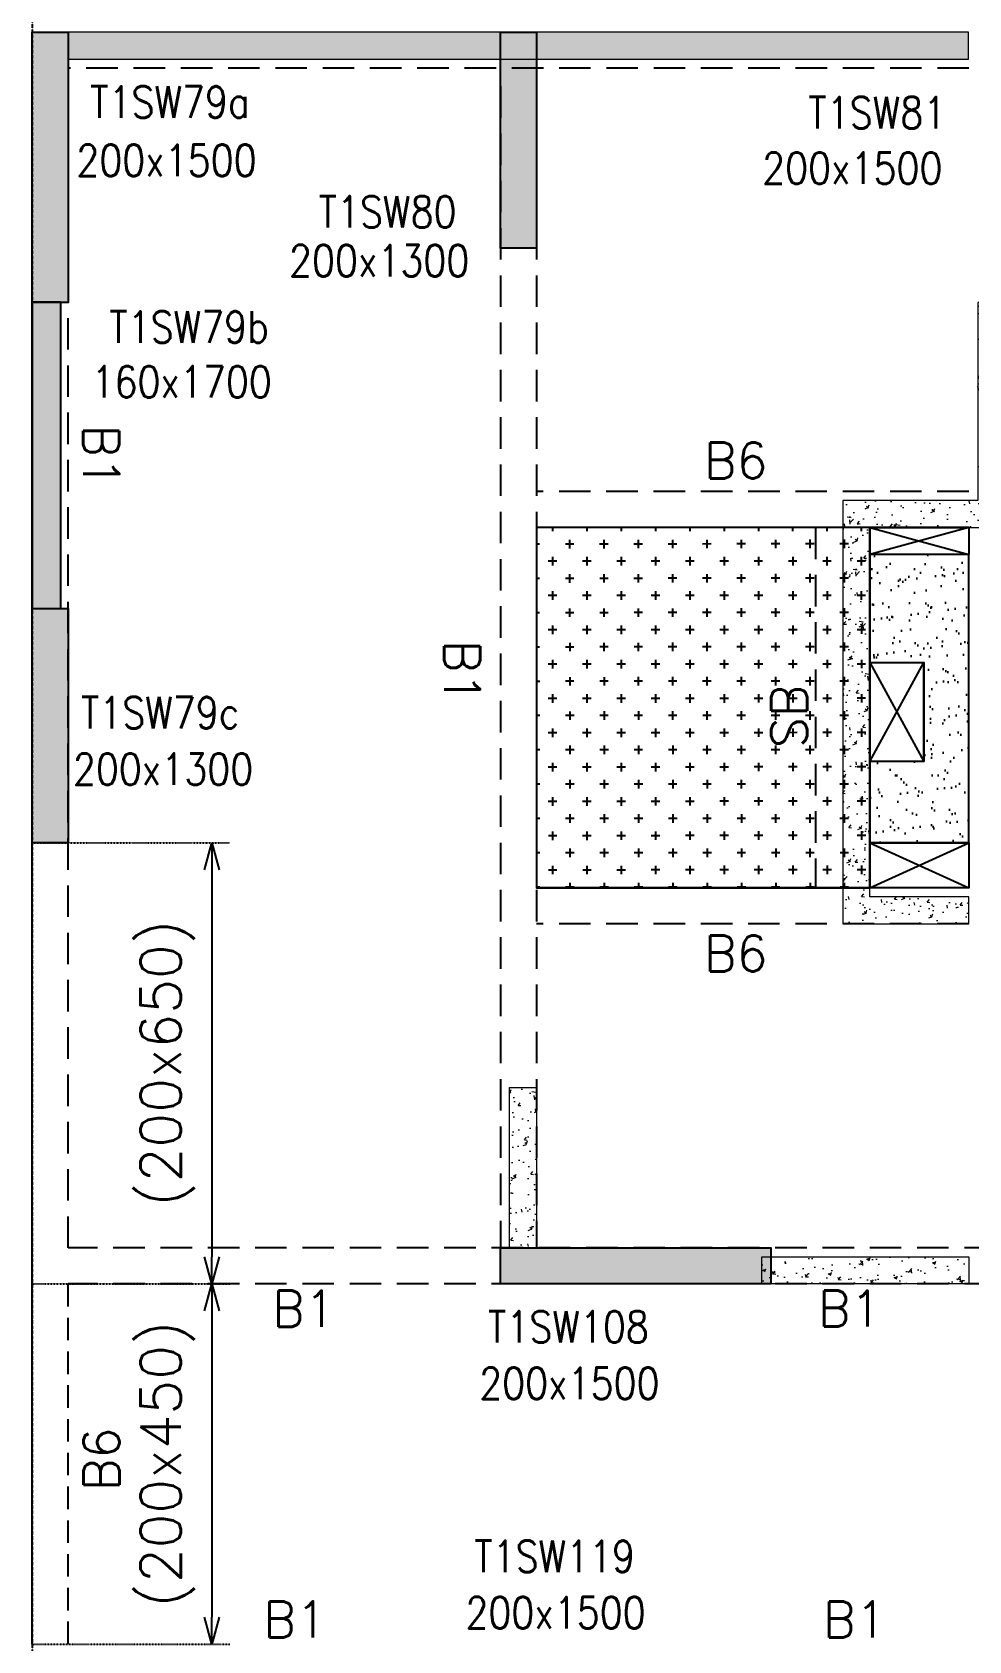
# Model space of a CAD drawing. Header units: millimetres. Extents: x 1078357 to 2594950, y -4969473 to -4636555.
# Drawn here: x 2210080 to 2215280, y -4667084 to -4658153 of the extents above; entities that cross this region are included whole.
import ezdxf

# ---------------------------------------------------------------- set-up
doc = ezdxf.new("R2010")
doc.units = ezdxf.units.MM
doc.header["$PDMODE"] = 35
for name, pattern in [('CONTINOUS', [0]), ('DOT', [0.25, 0, -0.25]), ('HIDDEN', [0.375, 0.25, -0.125])]:
    doc.linetypes.add(name, pattern=pattern)
doc.layers.get('0').update_dxf_attribs({"lineweight": 0})
doc.layers.get('Defpoints').update_dxf_attribs({"lineweight": 0})
for name, color, linetype, lineweight in [('A-_ANOTDIMA_D-', 6, 'Continuous', 13), ('COL. NO.', 30, 'Continuous', 25), ('COL. SIZE', 7, 'Continuous', 25), ('HATCH', 8, 'Continuous', 30), ('S-NON STR RCC WALL', 8, 'Continuous', 0)]:
    doc.layers.add(name, color=color, linetype=linetype, lineweight=lineweight)
for name, color, linetype in [('B-200x325', 201, 'HIDDEN'), ('B-200x450', 52, 'HIDDEN'), ('B-200x650', 241, 'HIDDEN'), ('B-300xSLAB THK.', 151, 'Continuous'), ('DC BEAM NO.', 7, 'Continuous'), ('DROP SLAB', 8, 'Continuous'), ('EXPANSION JOINT', 10, 'HIDDEN'), ('S-COLUMN_SHEAR WALL', 1, 'Continuous'), ('S-DIM', 2, 'Continuous'), ('SLAB FOLD', 8, 'Continuous')]:
    doc.layers.add(name, color=color, linetype=linetype)
doc.styles.add('Roman', font='romans')
doc.styles.add('ROMANS', font='romans.shx', dxfattribs={"width": 0.85})
doc.dimstyles.new('HARESH', dxfattribs={"dimtxt": 150, "dimasz": 75, "dimexe": 0, "dimexo": 0, "dimgap": 25, "dimtad": 1, "dimdec": 0, "dimdsep": 46, "dimtxsty": 'Roman', "dimblk": 'OBLIQUE', "dimcen": 225, "dimdle": 25, "dimclrd": 2, "dimclre": 2, "dimclrt": 7, "dimadec": 8, "dimazin": 1, "dimtfac": 1, "dimtdec": 0, "dimtmove": 0, "dimatfit": 0, "dimfxl": 1, "dimlwd": -1, "dimlwe": -1, "dimarcsym": 0})

# ---------------------------------------------------------------- blocks, each defined once
blk = doc.blocks.new('_Open30')
at = {"color": 0, "linetype": 'ByBlock', "lineweight": -2}
for p, q in [((-1, 0.268), (0, 0)), ((0, 0), (-1, -0.268)), ((0, 0), (-1, 0))]:
    blk.add_line(p, q, dxfattribs=at)
blk = doc.blocks.new('*D1116')
at = {"layer": 'Defpoints', "color": 0, "linetype": 'CONTINOUS', "ltscale": 0.5, "transparency": 16777216}
for p in [(2210080.1, -4662652.5, 0), (2210080, -4665102.4, 0), (2211077.1, -4665102.4)]:
    blk.add_point(p, dxfattribs=at)
at = {"layer": 'S-DIM', "color": 2, "linetype": 'DOT', "ltscale": 0.5, "transparency": 16777216}
for p, q in [((2210080.1, -4662652.5), (2211177.1, -4662652.5)), ((2210080, -4665102.4), (2211177.1, -4665102.4))]:
    blk.add_line(p, q, dxfattribs=at)
at = {"layer": 'S-DIM', "color": 2, "linetype": 'CONTINOUS', "ltscale": 0.5, "transparency": 16777216}
blk.add_line((2211077.1, -4662802.5), (2211077.1, -4664952.4), dxfattribs=at)
at = {"layer": 'S-DIM', "color": 2, "linetype": 'CONTINOUS', "ltscale": 0.5, "transparency": 16777216, "xscale": 150, "yscale": 150, "zscale": 150}
for p, rotation in [((2211077.1, -4662652.5), 90), ((2211077.1, -4665102.4), 270)]:
    blk.add_blockref('_Open30', p, dxfattribs=dict(at, rotation=rotation))
at = {"layer": 'S-DIM', "color": 7, "linetype": 'CONTINOUS', "ltscale": 0.5, "transparency": 16777216, "insert": (2210830.7, -4663877.5), "char_height": 225, "attachment_point": 5, "rotation": 90, "style": 'Roman'}
blk.add_mtext('(200x650)', dxfattribs=at)
blk = doc.blocks.new('*D1118')
at = {"layer": 'Defpoints', "color": 0, "linetype": 'CONTINOUS', "ltscale": 0.5, "transparency": 16777216}
for p in [(2210080, -4665102.5, 0), (2210080, -4667102.5, 0), (2211077.1, -4667102.5)]:
    blk.add_point(p, dxfattribs=at)
at = {"layer": 'S-DIM', "color": 2, "linetype": 'DOT', "ltscale": 0.5, "transparency": 16777216}
for p, q in [((2210080, -4665102.5), (2211177.1, -4665102.5)), ((2210080, -4667102.5), (2211177.1, -4667102.5))]:
    blk.add_line(p, q, dxfattribs=at)
at = {"layer": 'S-DIM', "color": 2, "linetype": 'CONTINOUS', "ltscale": 0.5, "transparency": 16777216}
blk.add_line((2211077.1, -4665252.5), (2211077.1, -4666952.5), dxfattribs=at)
at = {"layer": 'S-DIM', "color": 2, "linetype": 'CONTINOUS', "ltscale": 0.5, "transparency": 16777216, "xscale": 150, "yscale": 150, "zscale": 150}
for p, rotation in [((2211077.1, -4665102.5), 90), ((2211077.1, -4667102.5), 270)]:
    blk.add_blockref('_Open30', p, dxfattribs=dict(at, rotation=rotation))
at = {"layer": 'S-DIM', "color": 7, "linetype": 'CONTINOUS', "ltscale": 0.5, "transparency": 16777216, "insert": (2210830.7, -4666102.5), "char_height": 225, "attachment_point": 5, "rotation": 90, "style": 'Roman'}
blk.add_mtext('(200x450)', dxfattribs=at)
blk = doc.blocks.new('G$CD63B60BD')
at = {"layer": 'COL. NO.', "linetype": 'Continuous', "style": 'ROMANS', "width": 0.85}
for s, p in [('T1SW79a', (45047, 15424.4, 0)), ('T1SW81', (49034.4, 15365.8, -320.4)), ('T1SW80', (46315.9, 14814.6, -320.4)), ('T1SW79b', (45153.7, 14175.9, 0)), ('T1SW79c', (44996, 12034.4, 0)), ('T1SW108', (47256.1, 8624.3, -320.4)), ('T1SW119', (47179.4, 7350.6, -320.4))]:
    blk.add_text(s, height=175, dxfattribs=at).set_placement(p)
at = {"layer": 'COL. SIZE', "linetype": 'Continuous', "style": 'ROMANS', "width": 0.85}
for s, p in [('200x1500', (44970.2, 15101.1, 0)), ('200x1500', (48777.9, 15057.7, -320.4)), ('200x1300', (46151, 14543.5, -320.4)), ('160x1700', (45054.7, 13871.5, 0)), ('200x1300', (44951.3, 11720.3, 0)), ('200x1500', (47207, 8310.8, -320.4)), ('200x1500', (47130.2, 7037.1, -320.4))]:
    blk.add_text(s, height=175, dxfattribs=at).set_placement(p)

msp = doc.modelspace()

# ---------------------------------------------------------------- hatches: boundary and pattern name
at = {"layer": 'DROP SLAB'}
h = msp.add_hatch(dxfattribs=at)
h.set_pattern_fill('CROSS', color=8, scale=15, angle=0.03079)
h.set_pattern_definition([(180.03079016, (-1099062.11, 9379553.9), (-95.1987999, -95.3011726), [47.625, -142.875]), (270.03079016, (-1099085.93, 9379577.7), (95.3011726, -95.1987999), [47.625, -142.875])])
h.paths.add_polyline_path([(2214729.6, -4660902.9), (2212879.6, -4660902.9), (2212879.6, -4662902.7), (2214729.6, -4662902.7)])
at = {"layer": 'HATCH'}
h = msp.add_hatch(dxfattribs=at)
h.set_pattern_fill('AR-SAND', color=8, scale=3, angle=0.02985)
h.set_pattern_definition([(37.47015413, (-2816754.14, 18697456.18), (-4.72361136, 146.8264517), [0, -115.824, 0, -129.54, 0, -123.825]), (7.4701541, (-2816754.14, 18697456.18), (134.9689868, 214.9772528), [0, -62.484, 0, -104.394, 0, -40.005]), (327.4701541, (-2816847.86, 18697456.23), (237.2979035, 0.3075449), [0, -38.1, 0, -137.16, 0, -179.07]), (317.4701541, (-2816847.86, 18697456.23), (229.1017424, 66.759465), [0, -19.05, 0, -89.916, 0, -102.87])])
h.paths.add_polyline_path([(2215278.9, -4661052.4), (2214728.9, -4661052.4), (2214728.9, -4661652.5), (2215028.9, -4661652.5), (2215028.9, -4662202.4), (2214728.9, -4662202.4), (2214728.9, -4662652.4), (2215278.9, -4662652.4)])
at = {"layer": 'S-COLUMN_SHEAR WALL', "lineweight": 25}
h = msp.add_hatch(color=1, dxfattribs=at)
h.dxf.hatch_style = 1
h.paths.add_polyline_path([(2210079.6, -4658152.6), (2210279.6, -4658152.6), (2210279.6, -4659652.5), (2210079.6, -4659652.5)])
h = msp.add_hatch(color=1, dxfattribs=at)
h.dxf.hatch_style = 1
h.paths.add_polyline_path([(2212679.6, -4659352.6), (2212879.6, -4659352.6), (2212879.6, -4658152.6), (2212679.6, -4658152.6)])
at = {"layer": 'S-COLUMN_SHEAR WALL', "lineweight": 25, "extrusion": (-1.00316e-06, -2.11765e-11, 1)}
h = msp.add_hatch(color=1, dxfattribs=at)
h.dxf.hatch_style = 1
h.paths.add_polyline_path([(2210079.6, -4661352.4), (2210239.6, -4661352.4), (2210239.6, -4659652.4), (2210079.6, -4659652.4)])
at = {"layer": 'S-COLUMN_SHEAR WALL', "lineweight": 25}
h = msp.add_hatch(color=1, dxfattribs=at)
h.dxf.hatch_style = 1
h.paths.add_polyline_path([(2210279.6, -4662652.5), (2210079.6, -4662652.5), (2210079.6, -4661352.5), (2210279.6, -4661352.5)])
h = msp.add_hatch(color=1, dxfattribs=at)
h.dxf.hatch_style = 1
h.paths.add_polyline_path([(2212679.6, -4664902.5), (2214179.6, -4664902.5), (2214179.6, -4665102.5), (2212679.6, -4665102.5)])
at = {"layer": 'S-NON STR RCC WALL'}
h = msp.add_hatch(dxfattribs=at)
h.set_pattern_fill('AR-CONC', color=256)
h.set_pattern_definition([(50, (-5271265.58, 27795556.43), (182.184669, -15.93908554), [19.05, -209.55]), (355, (-5271265.58, 27795556.43), (-35.2434214, 191.0568452), [15.24, -167.6405842]), (100.4514447, (-5271250.4, 27795555.1), (146.9412471, 175.1177519), [16.1900088, -178.0902446]), (46.1842, (-5271265.58, 27795607.23), (271.0790409, -42.042328), [28.575, -314.325]), (96.6355576, (-5271242.99, 27795603.73), (237.404134, 247.4261246), [24.2850231, -267.1356082]), (351.1841512, (-5271265.58, 27795607.23), (237.404134, 247.4261246), [22.859967, -251.459732]), (21, (-5271240.18, 27795594.53), (151.6143913, -102.2651982), [19.05, -209.55]), (326, (-5271240.18, 27795594.53), (61.8020283, 184.1879661), [15.24, -167.64]), (71.451445, (-5271227.54, 27795586.01), (213.4164193, 81.9227689), [16.1900088, -178.0899376]), (37.5, (-5271265.576, 27795556.434), (3.08860325, 84.55503887), [0, -165.608, 0, -170.18, 0, -168.275]), (7.5, (-5271265.58, 27795556.43), (66.8196625, 100.18057482), [0, -97.028, 0, -161.798, 0, -64.135]), (327.5, (-5271322.22, 27795556.434), (135.59059517, -5.72874399), [0, -63.5, 0, -198.12, 0, -262.89]), (317.5, (-5271347.62, 27795556.43), (148.1291814, 25.42649103), [0, -82.55, 0, -131.572, 0, -186.69])])
h.paths.add_polyline_path([(2215277.1, -4658152.5), (2210280, -4658152.5), (2210280, -4658302.5), (2215277.1, -4658302.5)])
h = msp.add_hatch(dxfattribs=at)
h.set_pattern_fill('AR-CONC', color=256)
h.set_pattern_definition([(50, (-4174040.86, 23111537.25), (182.184669, -15.9390855), [19.05, -209.55]), (355, (-4174040.86, 23111537.25), (-35.2434214, 191.0568452), [15.24, -167.6405842]), (100.4514447, (-4174025.68, 23111535.92), (146.9412471, 175.1177519), [16.1900088, -178.0902446]), (46.1842, (-4174040.86, 23111588.05), (271.0790409, -42.042328), [28.575, -314.325]), (96.6355576, (-4174018.27, 23111584.54), (237.404134, 247.4261246), [24.2850231, -267.1356082]), (351.1841512, (-4174040.86, 23111588.05), (237.404134, 247.4261246), [22.859967, -251.459732]), (21, (-4174015.46, 23111575.35), (151.6143913, -102.2651982), [19.05, -209.55]), (326, (-4174015.46, 23111575.35), (61.8020283, 184.1879661), [15.24, -167.64]), (71.451445, (-4174002.83, 23111566.83), (213.4164193, 81.9227689), [16.1900088, -178.0899376]), (37.5, (-4174040.86, 23111537.25), (3.08860325, 84.55503887), [0, -165.608, 0, -170.18, 0, -168.275]), (7.5, (-4174040.86, 23111537.25), (66.8196625, 100.18057482), [0, -97.028, 0, -161.798, 0, -64.135]), (327.5, (-4174097.5, 23111537.25), (135.59059517, -5.728744), [0, -63.5, 0, -198.12, 0, -262.89]), (317.5, (-4174122.9, 23111537.25), (148.1291814, 25.42649103), [0, -82.55, 0, -131.572, 0, -186.69])])
h.paths.add_polyline_path([(2214580, -4660752.5), (2214580, -4663102.5), (2215280, -4663102.5), (2215280, -4662952.5), (2214730, -4662952.5), (2214730, -4660902.5), (2215480, -4660902.5), (2215480, -4659652.5), (2215330, -4659652.5), (2215330, -4660752.5)])
h = msp.add_hatch(dxfattribs=at)
h.set_pattern_fill('AR-CONC', color=256, angle=180)
h.set_pattern_definition([(50, (-5238805.32, 27795556.43), (182.184669, -15.93908554), [19.05, -209.55]), (355, (-5238805.32, 27795556.43), (-35.2434214, 191.0568452), [15.24, -167.6405842]), (100.4514447, (-5238790.14, 27795555.1), (146.9412471, 175.1177519), [16.1900088, -178.0902446]), (46.1842, (-5238805.32, 27795607.23), (271.0790409, -42.042328), [28.575, -314.325]), (96.6355576, (-5238782.73, 27795603.72), (237.404134, 247.4261246), [24.2850231, -267.1356082]), (351.1841512, (-5238805.32, 27795607.23), (237.404134, 247.4261246), [22.859967, -251.459732]), (21, (-5238779.92, 27795594.53), (151.6143913, -102.2651982), [19.05, -209.55]), (326, (-5238779.92, 27795594.53), (61.8020283, 184.1879661), [15.24, -167.64]), (71.451445, (-5238767.29, 27795586), (213.4164193, 81.9227689), [16.1900088, -178.0899376]), (37.5, (-5238805.32, 27795556.43), (3.08860325, 84.55503887), [0, -165.608, 0, -170.18, 0, -168.275]), (7.5, (-5238805.32, 27795556.43), (66.8196625, 100.18057482), [0, -97.028, 0, -161.798, 0, -64.135]), (327.5, (-5238861.964, 27795556.43), (135.59059517, -5.72874399), [0, -63.5, 0, -198.12, 0, -262.89]), (317.5, (-5238887.36, 27795556.43), (148.1291814, 25.42649103), [0, -82.55, 0, -131.572, 0, -186.69])])
h.paths.add_polyline_path([(2212730, -4664012.5), (2212880, -4664012.5), (2212880, -4664902.4), (2212730, -4664902.4)])
at = {"layer": 'S-NON STR RCC WALL', "ltscale": 700}
h = msp.add_hatch(dxfattribs=at)
h.set_pattern_fill('AR-CONC', color=256)
h.set_pattern_definition([(50, (1090038.52, -216990.2), (182.184669, -15.9390855), [19.05, -209.55]), (355, (1090038.52, -216990.2), (-35.2434214, 191.056845), [15.24, -167.640584]), (100.4514447, (1090053.7, -216991.53), (146.941247, 175.117752), [16.190009, -178.0902446]), (46.1842, (1090038.52, -216939.4), (271.079041, -42.042328), [28.575, -314.325]), (96.6355576, (1090061.1, -216942.9), (237.404134, 247.426125), [24.285023, -267.135608]), (351.184151, (1090038.52, -216939.4), (237.404134, 247.426125), [22.859967, -251.459732]), (21, (1090063.92, -216952.1), (151.6143913, -102.265198), [19.05, -209.55]), (326, (1090063.92, -216952.1), (61.802028, 184.187966), [15.24, -167.64]), (71.451445, (1090076.56, -216960.63), (213.416419, 81.922769), [16.190009, -178.0899376]), (37.5, (1090038.52, -216990.205), (3.08860325, 84.5550389), [0, -165.608, 0, -170.18, 0, -168.275]), (7.5, (1090038.52, -216990.205), (66.8196625, 100.1805748), [0, -97.028, 0, -161.798, 0, -64.135]), (327.5, (1089981.88, -216990.205), (135.5905952, -5.728744), [0, -63.5, 0, -198.12, 0, -262.89]), (317.5, (1089956.48, -216990.2), (148.1291814, 25.426491), [0, -82.55, 0, -131.572, 0, -186.69])])
h.paths.add_polyline_path([(2214130, -4664952.5), (2215280, -4664952.5), (2215280, -4665102.5), (2214130, -4665102.5)])

# ---------------------------------------------------------------- linework, layer by layer
at = {"layer": 'B-200x325', "ltscale": 700}
for p, q in [((2215279.6, -4660702.9, 0), (2212879.6, -4660702.9, 0)), ((2215279.4, -4663102.7, 0), (2212879.6, -4663102.7, 0))]:
    msp.add_line(p, q, dxfattribs=at)
at = {"layer": 'B-200x325', "linetype": 'Continuous', "ltscale": 700}
for p, q in [((2215279.6, -4660902.9, 0), (2212879.6, -4660902.9, 0)), ((2215279.4, -4662902.7, 0), (2212879.6, -4662902.7, 0))]:
    msp.add_line(p, q, dxfattribs=at)
at = {"layer": 'B-200x450', "linetype": 'Continuous', "ltscale": 500}
msp.add_line((2210080, -4667102.5, 0), (2210080, -4665102.5, 0), dxfattribs=at)
at = {"layer": 'B-200x450', "linetype": 'HIDDEN', "ltscale": 500}
msp.add_line((2210280, -4667102.5, 0), (2210280, -4665102.4, 0), dxfattribs=at)
at = {"layer": 'B-200x650', "linetype": 'HIDDEN', "ltscale": 700}
for p, q in [((2215280, -4658352.5, 0), (2210280, -4658352.5, 0)), ((2212680, -4658452.6, 0), (2212680, -4664902.4, 0)), ((2212880, -4658452.6, 0), (2212880, -4664902.4, 0)), ((2210280, -4664902.4, 0), (2210280, -4659652.5, 0)), ((2215954.8, -4664902.4, 0), (2210280, -4664902.4, 0)), ((2215954.8, -4665102.4, 0), (2210280, -4665102.4, 0))]:
    msp.add_line(p, q, dxfattribs=at)
at = {"layer": 'B-200x650', "linetype": 'CONTINOUS', "ltscale": 700}
for p, q in [((2210080, -4665102.5, 0), (2210080, -4659652.5, 0)), ((2210080, -4662152.5, 0), (2210080, -4662152.5, 0))]:
    msp.add_line(p, q, dxfattribs=at)
at = {"layer": 'B-200x650', "ltscale": 700}
msp.add_line((2210080, -4661952.5, 0), (2210080, -4661952.5, 0), dxfattribs=at)
at = {"layer": 'B-300xSLAB THK.', "linetype": 'HIDDEN', "ltscale": 700}
msp.add_line((2214429.2, -4660902.9, 0), (2214429.2, -4662902.7, 0), dxfattribs=at)
at = {"layer": 'B-300xSLAB THK.', "linetype": 'ByBlock', "ltscale": 700}
msp.add_line((2214729.2, -4660902.9, 0), (2214729.2, -4662902.7, 0), dxfattribs=at)
at = {"layer": 'DROP SLAB', "color": 3, "linetype": 'CONTINOUS', "ltscale": 500}
for p, q in [((2215279.2, -4660902.5, 0), (2214729.2, -4661052.5, 0)), ((2214730, -4660902.7, 0), (2215279.2, -4661052.5, 0)), ((2214729.5, -4661652.4, 0), (2215029.5, -4662202.4, 0)), ((2214729.5, -4662202.4, 0), (2215029.5, -4661652.4, 0)), ((2214729.6, -4662652.5), (2215279.5, -4662902.5, 0)), ((2214729.6, -4662902.5, 0), (2215279.6, -4662652.5))]:
    msp.add_line(p, q, dxfattribs=at)
at = {"layer": 'DROP SLAB', "color": 3, "linetype": 'CONTINOUS', "ltscale": 500, "elevation": 0}
for points in [[(2214729.6, -4660902.9), (2212879.6, -4660902.9), (2212879.6, -4662902.7), (2214729.6, -4662902.7)], [(2214729.2, -4660902.7), (2215279.2, -4660902.7), (2215279.2, -4661052.5), (2214729.2, -4661052.5)], [(2214729.5, -4661652.4), (2215029.5, -4661652.4), (2215029.5, -4662202.4), (2214729.5, -4662202.4)], [(2214729.6, -4662652.5), (2215279.5, -4662652.5), (2215279.5, -4662902.5), (2214729.6, -4662902.5)]]:
    msp.add_lwpolyline(points, close=True, dxfattribs=at)
at = {"layer": 'EXPANSION JOINT'}
msp.add_line((2210079.8, -4655412.5, 0), (2210079.8, -4675745.1, 0), dxfattribs=at)
msp.add_line((2210079.8, -4655412.5, 0), (2210079.8, -4675745.1, 0), dxfattribs=at)
at = {"layer": 'S-COLUMN_SHEAR WALL', "color": 1, "lineweight": 25, "elevation": 0}
for points in [[(2210079.6, -4658152.6), (2210279.6, -4658152.6), (2210279.6, -4659652.5), (2210079.6, -4659652.5)], [(2212679.6, -4658152.6), (2212879.6, -4658152.6), (2212879.6, -4659352.6), (2212679.6, -4659352.6)], [(2210279.6, -4662652.5), (2210079.6, -4662652.5), (2210079.6, -4661352.5), (2210279.6, -4661352.5)], [(2212679.6, -4664902.5), (2214179.6, -4664902.5), (2214179.6, -4665102.5), (2212679.6, -4665102.5)]]:
    msp.add_lwpolyline(points, close=True, dxfattribs=at)
at = {"layer": 'S-COLUMN_SHEAR WALL', "color": 1, "lineweight": 25, "extrusion": (-1.00316e-06, -2.11765e-11, 1), "elevation": -2.2}
msp.add_lwpolyline([(2210079.6, -4661352.4), (2210239.6, -4661352.4), (2210239.6, -4659652.4), (2210079.6, -4659652.4)], close=True, dxfattribs=at)
at = {"layer": 'S-NON STR RCC WALL', "elevation": 0}
for points in [[(2215277.1, -4658152.5), (2210280, -4658152.5), (2210280, -4658302.5), (2215277.1, -4658302.5)], [(2214580, -4660752.5), (2214580, -4663102.5), (2215280, -4663102.5), (2215280, -4662952.5), (2214730, -4662952.5), (2214730, -4660902.5), (2215480, -4660902.5), (2215480, -4659652.5), (2215330, -4659652.5), (2215330, -4660752.5)]]:
    msp.add_lwpolyline(points, close=True, dxfattribs=at)
at = {"layer": 'S-NON STR RCC WALL', "ltscale": 700, "elevation": 0}
for points in [[(2212730, -4664012.5), (2212880, -4664012.5), (2212880, -4664902.4), (2212730, -4664902.4)], [(2214130, -4664952.5), (2215280, -4664952.5), (2215280, -4665102.5), (2214130, -4665102.5)]]:
    msp.add_lwpolyline(points, close=True, dxfattribs=at)
at = {"layer": 'SLAB FOLD', "color": 8, "ltscale": 1000, "elevation": 0}
msp.add_lwpolyline([(2215278.9, -4661052.4), (2214728.9, -4661052.4), (2214728.9, -4661652.5), (2215028.9, -4661652.5), (2215028.9, -4662202.4), (2214728.9, -4662202.4), (2214728.9, -4662652.4), (2215278.9, -4662652.4), (2215278.9, -4661052.4)], dxfattribs=at)

# ---------------------------------------------------------------- block references
at = {"layer": 'A-_ANOTDIMA_D-', "color": 2, "ltscale": 700}
msp.add_blockref('G$CD63B60BD', (2165354.6, -4674052.5, 0), dxfattribs=at)

# ---------------------------------------------------------------- texts
at = {"layer": 'B-200x325', "linetype": 'Continuous', "ltscale": 700, "style": 'ROMANS'}
for p in [(2213810.1, -4660630.8, -2.7), (2213810.1, -4663367.9, -2.7)]:
    msp.add_text('B6', height=200, rotation=0.00055, dxfattribs=at).set_placement(p)
at = {"layer": 'B-200x650', "linetype": 'HIDDEN', "ltscale": 500, "style": 'ROMANS'}
for rotation, p in [(269.99906, (2210363.2, -4660330.8, -2.7)), (269.99906, (2212366.2, -4661527.5, -2.7)), (359.99906, (2211412.1, -4665339.7, -2.7)), (359.99906, (2214442.1, -4665339.6, -2.7)), (0.00094, (2211363.6, -4667065.3, -2.7)), (0.00094, (2214470.8, -4667065.3, -2.7))]:
    msp.add_text('B1', height=200, rotation=rotation, dxfattribs=at).set_placement(p)
at = {"layer": 'B-300xSLAB THK.', "linetype": 'Continuous', "ltscale": 700, "style": 'ROMANS'}
msp.add_text('SB', height=200, rotation=90.00094, dxfattribs=at).set_placement((2214382.3, -4662127.1, -2.7))
at = {"layer": 'DC BEAM NO.', "linetype": 'HIDDEN', "ltscale": 500, "style": 'ROMANS'}
msp.add_text('B6', height=200, rotation=90, dxfattribs=at).set_placement((2210563.9, -4666251.7, -2.7))

# ---------------------------------------------------------------- dimensions: what is measured, and where the dimension line sits
at = {"layer": 'S-DIM', "linetype": 'CONTINOUS', "ltscale": 0.5}
for base, p1, p2, text, picture, middle in [((2211077.1, -4665102.4, 0), (2210080.1, -4662652.5, 0), (2210080, -4665102.4, 0), '(200x650)', '*D1116', (2210830.7, -4663877.5, 0)), ((2211077.1, -4667102.5, 0), (2210080, -4665102.5, 0), (2210080, -4667102.5, 0), '(200x450)', '*D1118', (2210830.7, -4666102.5, 0))]:
    dim = msp.add_linear_dim(base=base, p1=p1, p2=p2, angle=90, text=text, dimstyle='HARESH', override={"dimtxt": 225, "dimasz": 150, "dimexe": 100, "dimgap": 75, "dimtxsty": 'Roman', "dimblk1": 'Open30', "dimblk2": 'Open30', "dimsah": 1, "dimdle": 1, "dimfxl": 500, "dimarcsym": 1}, dxfattribs=at)
    dim.commit()
    dim.dimension.update_dxf_attribs({"geometry": picture, "text_midpoint": middle})

doc.saveas('drawing.dxf')
